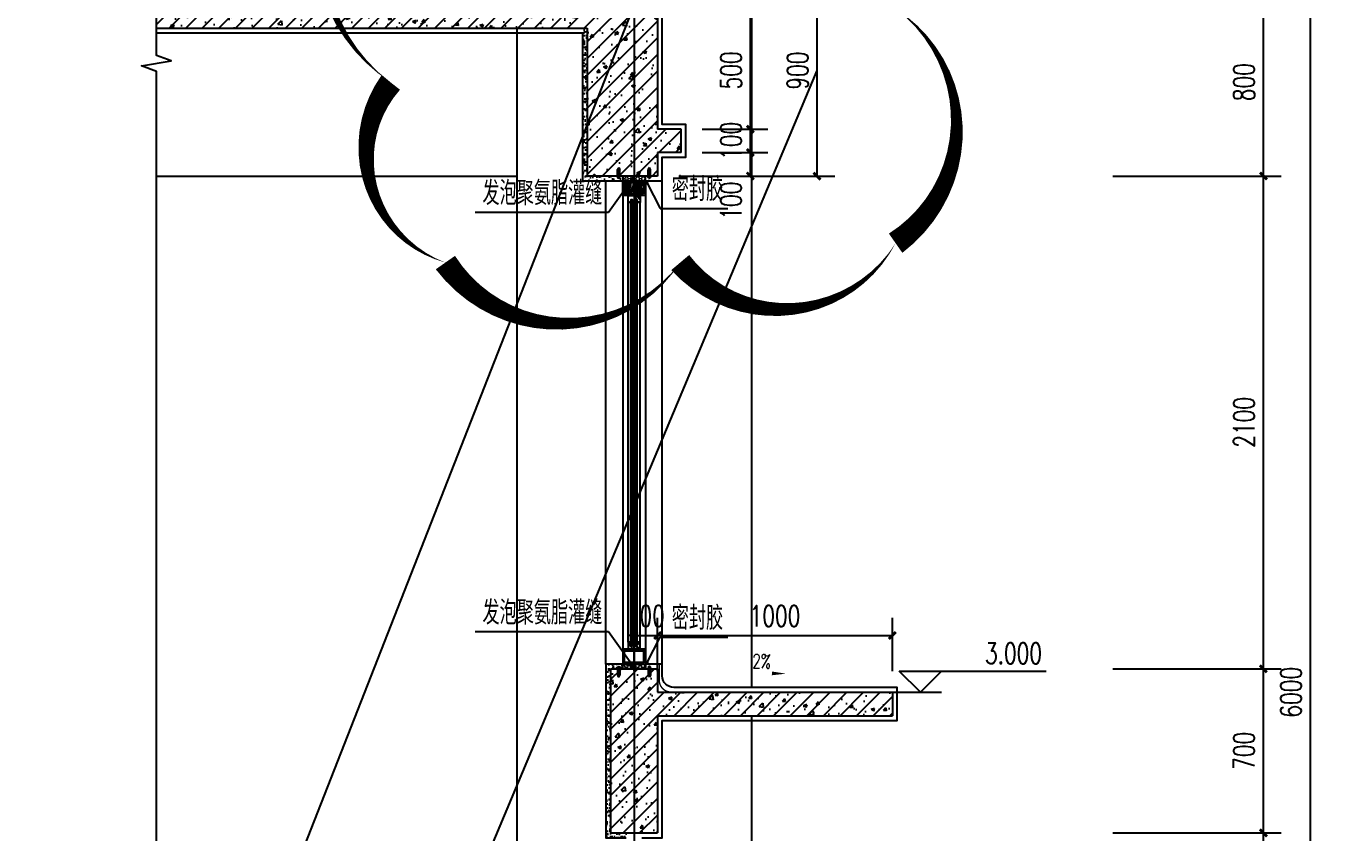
# Model space of a CAD drawing. Extents: x 1738711 to 2346805, y 1189731 to 2516152.
# Drawn here: x 1989643 to 1995188, y 1224294 to 1227734 of the extents above; entities that cross this region are included whole.
import ezdxf

# ---------------------------------------------------------------- set-up
doc = ezdxf.new("R2010")
doc.units = 0
doc.header["$LTSCALE"] = 1000
doc.header["$MEASUREMENT"] = 0
doc.linetypes.add('S & C -P1$0$DASHED', pattern=[0.75, 0.5, -0.25])
for name, color, linetype in [('DIM_ELEV', 3, 'Continuous'), ('DIM_LEAD', 3, 'Continuous'), ('DIM_SYMB', 3, 'Continuous'), ('DOTE', 1, 'Continuous'), ('PUB_DIM', 3, 'Continuous'), ('PUB_HATCH', 8, 'Continuous'), ('PUB_TEXT', 7, 'Continuous'), ('WALL', 40, 'Continuous'), ('WINDOW', 144, 'Continuous'), ('修改位置', 6, 'Continuous'), ('切线', 35, 'Continuous'), ('看线', 8, 'Continuous'), ('石材', 5, 'Continuous'), ('窗', 125, 'Continuous')]:
    doc.layers.add(name, color=color, linetype=linetype)
doc.layers.add('可见细线', color=142, linetype='Continuous', lineweight=9)
doc.layers.add('填充', color=252, linetype='Continuous', lineweight=5)
doc.styles.add('_TCH_DIM', font='SIMPLEX', dxfattribs={"bigfont": 'GBCBIG'})
doc.styles.add('_TCH_DIM_T3', font='SIMPLEX', dxfattribs={"width": 0.7058823529411765, "bigfont": 'GBCBIG'})
doc.dimstyles.new('_TCH_ARCH&&30', dxfattribs={"dimtxt": 89.25, "dimasz": 30, "dimexe": 75, "dimexo": 90, "dimgap": 37.87500000000001, "dimtad": 1, "dimdec": 0, "dimzin": 0, "dimdsep": 46, "dimtxsty": '_TCH_DIM_T3', "dimblk": 'ARCHTICK', "dimcen": 0.09, "dimclrt": 7, "dimazin": 2, "dimtfac": 1, "dimtdec": 0, "dimtix": 1, "dimtmove": 2, "dimatfit": 3, "dimfxl": 20, "dimtolj": 1, "dimtzin": 0, "dimarcsym": 0})
pattern_1 = [(315.0000000000001, (428833199.6543879, -4685248073.939736), (-11.22532015133644, -11.22532015133645), []), (315.0000000000001, (428833199.6543879, -4685248081.877236), (-11.22532015133644, -11.22532015133645), [])]
pattern_2 = [(37.50000000000001, (0, 0), (-0.8000156479920251, 24.47066186646712), [0, -19.304, 0, -21.59, 0, -20.6375]), (7.499999999999999, (0, 0), (22.47616415690013, 35.84125502841771), [0, -10.414, 0, -17.399, 0, -6.6675]), (327.5, (-15.621, 0), (39.5496185120729, 0.071859233927285), [0, -6.35, 0, -22.86, 0, -29.845]), (317.5, (-15.621, 0), (38.17782262361487, 11.14646616286081), [0, -3.175, 0, -14.986, 0, -17.145])]

# ---------------------------------------------------------------- blocks, each defined once
blk = doc.blocks.new('hrtheraghyra')
at = {"layer": 'WINDOW', "linetype": 'ByBlock'}
for p, q in [((-5, 20.97169877961278), (0, 29.42110927030444)), ((0, 29.42110927030444), (5, 20.97169877961278)), ((-5.930252616293728, -11.95136042498052), (6.0497822817415, -11.95136042498052))]:
    blk.add_line(p, q, dxfattribs=at)
for points in [[(-5, -11.95136042498052), (-5, 20.97169877961278)], [(0, -16.74081518873572), (0, 29.42110927030444)], [(5, -11.95136042498052), (5, 20.97169877961278)]]:
    blk.add_lwpolyline(points, dxfattribs=at)
blk.add_arc((0.05976483272388577, -8.920780394226313), 6.713026468484638, 206.8366017215709, 333.163398278429, dxfattribs=at)
blk = doc.blocks.new('_ArchTick')
at = {"color": 0, "linetype": 'ByBlock', "const_width": 0.4}
blk.add_lwpolyline([(-0.5, -0.5), (0.5, 0.5)], dxfattribs=at)
blk = doc.blocks.new('*D185')
at = {"layer": 'Defpoints', "color": 0, "transparency": 16777216}
for p in [(1992333.407793203, 1227994.386919202), (1993012.799773879, 1227993.778157531), (1992332.601358156, 1227094.386919202)]:
    blk.add_point(p, dxfattribs=at)
at = {"layer": 'PUB_DIM', "color": 0, "lineweight": -2, "transparency": 16777216}
for p, q in [((1992423.407757073, 1227994.306275729), (1993087.799743771, 1227993.710954637)), ((1993011.993338833, 1227093.778157531), (1993012.799773879, 1227993.778157531)), ((1992422.601322026, 1227094.30627573), (1993086.993308724, 1227093.710954637))]:
    blk.add_line(p, q, dxfattribs=at)
at = {"layer": 'PUB_DIM', "color": 0, "lineweight": -2, "transparency": 16777216, "xscale": 30, "yscale": 30, "zscale": 30}
for p, rotation in [((1993012.799773879, 1227993.778157531), 89.94866076415276), ((1993011.993338833, 1227093.778157531), 269.9486607641527)]:
    blk.add_blockref('_ArchTick', p, dxfattribs=dict(at, rotation=rotation))
at = {"layer": 'PUB_DIM', "color": 7, "transparency": 16777216, "insert": (1992929.896589475, 1227543.852080714), "char_height": 89.25, "attachment_point": 5, "rotation": 89.94866076415278, "style": '_TCH_DIM_T3'}
blk.add_mtext('\\A1;900', dxfattribs=at)
blk = doc.blocks.new('*D330')
at = {"layer": 'Defpoints', "color": 0, "transparency": 16777216}
for p in [(1992332.601358156, 1225136.088871396), (1992232.601358156, 1224894.386919201), (1992332.601358156, 1224894.386919201)]:
    blk.add_point(p, dxfattribs=at)
at = {"layer": 'PUB_DIM', "color": 0, "lineweight": -2, "transparency": 16777216}
for p, q in [((1992232.601358156, 1224984.386919201), (1992232.601358156, 1225211.088871396)), ((1992332.601358156, 1224984.386919201), (1992332.601358156, 1225211.088871396)), ((1992232.601358156, 1225136.088871396), (1992202.601358156, 1225136.088871396)), ((1992232.601358156, 1225136.088871396), (1992332.601358156, 1225136.088871396)), ((1992332.601358156, 1225136.088871396), (1992362.601358156, 1225136.088871396))]:
    blk.add_line(p, q, dxfattribs=at)
at = {"layer": 'PUB_DIM', "color": 0, "lineweight": -2, "transparency": 16777216, "xscale": 30, "yscale": 30, "zscale": 30}
blk.add_blockref('_ArchTick', (1992232.601358156, 1225136.088871396), dxfattribs=at)
at = {"layer": 'PUB_DIM', "color": 0, "lineweight": -2, "transparency": 16777216, "xscale": 30, "yscale": 30, "zscale": 30, "rotation": 180}
blk.add_blockref('_ArchTick', (1992332.601358156, 1225136.088871396), dxfattribs=at)
at = {"layer": 'PUB_DIM', "color": 7, "transparency": 16777216, "insert": (1992282.601358156, 1225218.588871396), "char_height": 89.25, "attachment_point": 5, "style": '_TCH_DIM_T3'}
blk.add_mtext('\\A1;100', dxfattribs=at)
blk = doc.blocks.new('*D331')
at = {"layer": 'Defpoints', "color": 0, "transparency": 16777216}
for p in [(1993332.601358156, 1225136.088871396), (1992332.601358156, 1224894.386919201), (1993332.601358156, 1224894.386919201)]:
    blk.add_point(p, dxfattribs=at)
at = {"layer": 'PUB_DIM', "color": 0, "lineweight": -2, "transparency": 16777216}
for p, q in [((1992332.601358156, 1224984.386919201), (1992332.601358156, 1225211.088871396)), ((1993332.601358156, 1224984.386919201), (1993332.601358156, 1225211.088871396)), ((1992332.601358156, 1225136.088871396), (1993332.601358156, 1225136.088871396))]:
    blk.add_line(p, q, dxfattribs=at)
at = {"layer": 'PUB_DIM', "color": 0, "lineweight": -2, "transparency": 16777216, "xscale": 30, "yscale": 30, "zscale": 30, "rotation": 180}
blk.add_blockref('_ArchTick', (1992332.601358156, 1225136.088871396), dxfattribs=at)
at = {"layer": 'PUB_DIM', "color": 0, "lineweight": -2, "transparency": 16777216, "xscale": 30, "yscale": 30, "zscale": 30}
blk.add_blockref('_ArchTick', (1993332.601358156, 1225136.088871396), dxfattribs=at)
at = {"layer": 'PUB_DIM', "color": 7, "transparency": 16777216, "insert": (1992832.601358156, 1225218.588871396), "char_height": 89.25, "attachment_point": 5, "style": '_TCH_DIM_T3'}
blk.add_mtext('\\A1;1000', dxfattribs=at)
blk = doc.blocks.new('*D344')
at = {"layer": 'Defpoints', "color": 0, "transparency": 16777216}
for p in [(1992432.601358156, 1227194.386919202), (1992727.836935496, 1227194.386919202), (1992432.601358156, 1227094.386919202)]:
    blk.add_point(p, dxfattribs=at)
at = {"layer": 'PUB_DIM', "color": 0, "lineweight": -2, "transparency": 16777216}
for p, q in [((1992522.601358156, 1227194.386919202), (1992802.836935496, 1227194.386919202)), ((1992727.836935496, 1227094.386919202), (1992727.836935496, 1227194.386919202)), ((1992522.601358156, 1227094.386919202), (1992802.836935496, 1227094.386919202))]:
    blk.add_line(p, q, dxfattribs=at)
at = {"layer": 'PUB_DIM', "color": 0, "lineweight": -2, "transparency": 16777216, "xscale": 30, "yscale": 30, "zscale": 30}
for p, rotation in [((1992727.836935496, 1227194.386919202), 90), ((1992727.836935496, 1227094.386919202), 270)]:
    blk.add_blockref('_ArchTick', p, dxfattribs=dict(at, rotation=rotation))
at = {"layer": 'PUB_DIM', "color": 7, "transparency": 16777216, "insert": (1992645.336935496, 1226989.386919202), "char_height": 89.25, "attachment_point": 5, "rotation": 90, "style": '_TCH_DIM_T3'}
blk.add_mtext('\\A1;100', dxfattribs=at)
blk = doc.blocks.new('*D345')
at = {"layer": 'Defpoints', "color": 0, "transparency": 16777216}
for p in [(1992432.601358156, 1227294.386919202), (1992727.836935496, 1227294.386919202), (1992432.601358156, 1227194.386919202)]:
    blk.add_point(p, dxfattribs=at)
at = {"layer": 'PUB_DIM', "color": 0, "lineweight": -2, "transparency": 16777216}
for p, q in [((1992727.836935496, 1227294.386919202), (1992727.836935496, 1227324.386919202)), ((1992522.601358156, 1227294.386919202), (1992802.836935496, 1227294.386919202)), ((1992727.836935496, 1227194.386919202), (1992727.836935496, 1227294.386919202)), ((1992522.601358156, 1227194.386919202), (1992802.836935496, 1227194.386919202)), ((1992727.836935496, 1227194.386919202), (1992727.836935496, 1227164.386919202))]:
    blk.add_line(p, q, dxfattribs=at)
at = {"layer": 'PUB_DIM', "color": 0, "lineweight": -2, "transparency": 16777216, "xscale": 30, "yscale": 30, "zscale": 30}
for p, rotation in [((1992727.836935496, 1227294.386919202), 270), ((1992727.836935496, 1227194.386919202), 90)]:
    blk.add_blockref('_ArchTick', p, dxfattribs=dict(at, rotation=rotation))
at = {"layer": 'PUB_DIM', "color": 7, "transparency": 16777216, "insert": (1992645.336935496, 1227244.386919202), "char_height": 89.25, "attachment_point": 5, "rotation": 90, "style": '_TCH_DIM_T3'}
blk.add_mtext('\\A1;100', dxfattribs=at)
blk = doc.blocks.new('*D346')
at = {"layer": 'Defpoints', "color": 0, "transparency": 16777216}
for p in [(1992432.601358156, 1227794.386919202), (1992727.836935496, 1227794.386919202), (1992432.601358156, 1227294.386919202)]:
    blk.add_point(p, dxfattribs=at)
at = {"layer": 'PUB_DIM', "color": 0, "lineweight": -2, "transparency": 16777216}
for p, q in [((1992522.601358156, 1227794.386919202), (1992802.836935496, 1227794.386919202)), ((1992727.836935496, 1227294.386919202), (1992727.836935496, 1227794.386919202)), ((1992522.601358156, 1227294.386919202), (1992802.836935496, 1227294.386919202))]:
    blk.add_line(p, q, dxfattribs=at)
at = {"layer": 'PUB_DIM', "color": 0, "lineweight": -2, "transparency": 16777216, "xscale": 30, "yscale": 30, "zscale": 30}
for p, rotation in [((1992727.836935496, 1227794.386919202), 90), ((1992727.836935496, 1227294.386919202), 270)]:
    blk.add_blockref('_ArchTick', p, dxfattribs=dict(at, rotation=rotation))
at = {"layer": 'PUB_DIM', "color": 7, "transparency": 16777216, "insert": (1992645.336935496, 1227544.386919202), "char_height": 89.25, "attachment_point": 5, "rotation": 90, "style": '_TCH_DIM_T3'}
blk.add_mtext('\\A1;500', dxfattribs=at)
blk = doc.blocks.new('*D1377')
at = {"layer": 'Defpoints', "color": 0, "transparency": 16777216}
for p in [(1994382.058156539, 1227894.386919201), (1995112.797501125, 1227894.386919201), (1994382.058156539, 1221894.386919201)]:
    blk.add_point(p, dxfattribs=at)
at = {"layer": 'PUB_DIM', "color": 0, "lineweight": -2, "transparency": 16777216}
for p, q in [((1994472.058156539, 1227894.386919201), (1995187.797501125, 1227894.386919201)), ((1995112.797501125, 1221894.386919201), (1995112.797501125, 1227894.386919201)), ((1994472.058156539, 1221894.386919201), (1995187.797501125, 1221894.386919201))]:
    blk.add_line(p, q, dxfattribs=at)
at = {"layer": 'PUB_DIM', "color": 0, "lineweight": -2, "transparency": 16777216, "xscale": 30, "yscale": 30, "zscale": 30}
for p, rotation in [((1995112.797501125, 1227894.386919201), 90), ((1995112.797501125, 1221894.386919201), 270)]:
    blk.add_blockref('_ArchTick', p, dxfattribs=dict(at, rotation=rotation))
at = {"layer": 'PUB_DIM', "color": 7, "transparency": 16777216, "insert": (1995030.297501125, 1224894.386919202), "char_height": 89.25, "attachment_point": 5, "rotation": 90, "style": '_TCH_DIM_T3'}
blk.add_mtext('\\A1;6000', dxfattribs=at)
blk = doc.blocks.new('*D1379')
at = {"layer": 'Defpoints', "color": 0, "transparency": 16777216}
for p in [(1994182.058156539, 1227894.386919201), (1994912.797501125, 1227894.386919201), (1994182.058156539, 1227094.386919202)]:
    blk.add_point(p, dxfattribs=at)
at = {"layer": 'PUB_DIM', "color": 0, "lineweight": -2, "transparency": 16777216}
for p, q in [((1994272.058156539, 1227894.386919201), (1994987.797501125, 1227894.386919201)), ((1994912.797501125, 1227094.386919202), (1994912.797501125, 1227894.386919201)), ((1994272.058156539, 1227094.386919202), (1994987.797501125, 1227094.386919202))]:
    blk.add_line(p, q, dxfattribs=at)
at = {"layer": 'PUB_DIM', "color": 0, "lineweight": -2, "transparency": 16777216, "xscale": 30, "yscale": 30, "zscale": 30}
for p, rotation in [((1994912.797501125, 1227894.386919201), 90), ((1994912.797501125, 1227094.386919202), 270)]:
    blk.add_blockref('_ArchTick', p, dxfattribs=dict(at, rotation=rotation))
at = {"layer": 'PUB_DIM', "color": 7, "transparency": 16777216, "insert": (1994830.297501125, 1227494.386919202), "char_height": 89.25, "attachment_point": 5, "rotation": 90, "style": '_TCH_DIM_T3'}
blk.add_mtext('\\A1;800', dxfattribs=at)
blk = doc.blocks.new('*D1380')
at = {"layer": 'Defpoints', "color": 0, "transparency": 16777216}
for p in [(1994182.058156539, 1227094.386919202), (1994912.797501125, 1227094.386919202), (1994182.058156539, 1224994.386919201)]:
    blk.add_point(p, dxfattribs=at)
at = {"layer": 'PUB_DIM', "color": 0, "lineweight": -2, "transparency": 16777216}
for p, q in [((1994272.058156539, 1227094.386919202), (1994987.797501125, 1227094.386919202)), ((1994912.797501125, 1224994.386919201), (1994912.797501125, 1227094.386919202)), ((1994272.058156539, 1224994.386919201), (1994987.797501125, 1224994.386919201))]:
    blk.add_line(p, q, dxfattribs=at)
at = {"layer": 'PUB_DIM', "color": 0, "lineweight": -2, "transparency": 16777216, "xscale": 30, "yscale": 30, "zscale": 30}
for p, rotation in [((1994912.797501125, 1227094.386919202), 90), ((1994912.797501125, 1224994.386919201), 270)]:
    blk.add_blockref('_ArchTick', p, dxfattribs=dict(at, rotation=rotation))
at = {"layer": 'PUB_DIM', "color": 7, "transparency": 16777216, "insert": (1994830.297501125, 1226044.386919202), "char_height": 89.25, "attachment_point": 5, "rotation": 90, "style": '_TCH_DIM_T3'}
blk.add_mtext('\\A1;2100', dxfattribs=at)
blk = doc.blocks.new('*D1381')
at = {"layer": 'Defpoints', "color": 0, "transparency": 16777216}
for p in [(1994182.058156539, 1224994.386919201), (1994912.797501125, 1224994.386919201), (1994182.058156539, 1224294.386919201)]:
    blk.add_point(p, dxfattribs=at)
at = {"layer": 'PUB_DIM', "color": 0, "lineweight": -2, "transparency": 16777216}
for p, q in [((1994272.058156539, 1224994.386919201), (1994987.797501125, 1224994.386919201)), ((1994912.797501125, 1224294.386919201), (1994912.797501125, 1224994.386919201)), ((1994272.058156539, 1224294.386919201), (1994987.797501125, 1224294.386919201))]:
    blk.add_line(p, q, dxfattribs=at)
at = {"layer": 'PUB_DIM', "color": 0, "lineweight": -2, "transparency": 16777216, "xscale": 30, "yscale": 30, "zscale": 30}
for p, rotation in [((1994912.797501125, 1224994.386919201), 90), ((1994912.797501125, 1224294.386919201), 270)]:
    blk.add_blockref('_ArchTick', p, dxfattribs=dict(at, rotation=rotation))
at = {"layer": 'PUB_DIM', "color": 7, "transparency": 16777216, "insert": (1994830.297501125, 1224644.386919202), "char_height": 89.25, "attachment_point": 5, "rotation": 90, "style": '_TCH_DIM_T3'}
blk.add_mtext('\\A1;700', dxfattribs=at)
blk = doc.blocks.new('*D1382')
at = {"layer": 'Defpoints', "color": 0, "transparency": 16777216}
for p in [(1994182.058156539, 1224294.386919201), (1994912.797501125, 1224294.386919201), (1994182.058156539, 1221894.386919201)]:
    blk.add_point(p, dxfattribs=at)
at = {"layer": 'PUB_DIM', "color": 0, "lineweight": -2, "transparency": 16777216}
for p, q in [((1994272.058156539, 1224294.386919201), (1994987.797501125, 1224294.386919201)), ((1994912.797501125, 1221894.386919201), (1994912.797501125, 1224294.386919201)), ((1994272.058156539, 1221894.386919201), (1994987.797501125, 1221894.386919201))]:
    blk.add_line(p, q, dxfattribs=at)
at = {"layer": 'PUB_DIM', "color": 0, "lineweight": -2, "transparency": 16777216, "xscale": 30, "yscale": 30, "zscale": 30}
for p, rotation in [((1994912.797501125, 1224294.386919201), 90), ((1994912.797501125, 1221894.386919201), 270)]:
    blk.add_blockref('_ArchTick', p, dxfattribs=dict(at, rotation=rotation))
at = {"layer": 'PUB_DIM', "color": 7, "transparency": 16777216, "insert": (1994830.297501125, 1223094.386919202), "char_height": 89.25, "attachment_point": 5, "rotation": 90, "style": '_TCH_DIM_T3'}
blk.add_mtext('\\A1;2400', dxfattribs=at)

msp = doc.modelspace()

# ---------------------------------------------------------------- hatches: boundary and pattern name
at = {"layer": 'PUB_HATCH'}
h = msp.add_hatch(dxfattribs=at)
h.set_pattern_fill('钢筋混凝土', color=256, scale=20, style=0)
h.set_pattern_definition([(45, (-300733.1456571273, -154841.1364600034), (-35.35533905932737, 35.35533905932738), []), (49.99999999999999, (-300733.1456571273, -154841.1364600034), (143.4520365201507, -12.55042699651902), [15, -165]), (355, (-300733.1456571273, -154841.1364600034), (-27.7502667226, 150.4384267400024), [12, -132]), (100.4514, (-300721.1913211272, -154842.1823280034), (115.7018763428043, 137.8879084121907), [12.748038, -140.2284224]), (46.18420000000002, (-300733.1456571273, -154801.1364600034), (213.4482097251289, -33.10380286580362), [22.49999999999998, -247.4999999999998]), (96.6356, (-300715.3583081273, -154803.8951214034), (186.9325411097407, 194.8235741800883), [19.1220576, -210.3426]), (351.1842, (-300733.1456571273, -154801.1364600034), (186.9323890267254, 194.8237201850649), [18, -198]), (21, (-300713.1456571273, -154811.1364600034), (119.3814104236923, -80.52377813306776), [15, -165]), (326.0000000000001, (-300713.1456571273, -154811.1364600034), (48.66306638431634, 145.0300090093706), [12, -132]), (71.4514, (-300703.1972105273, -154817.8467812034), (168.044525716298, 64.50609934199048), [12.748038, -140.2284224]), (37.50000000000001, (-300733.1456571273, -154841.1364600034), (2.431971063458134, 66.5787707662623), [0, -130.4, 0, -134, 0, -132.5]), (7.499999999999999, (-300733.1456571273, -154841.1364600034), (52.61390748842972, 78.88234237647205), [0, -76.39999999999999, 0, -127.4, 0, -50.5]), (327.5, (-300777.7456571272, -154841.1364600034), (106.7644872344818, -4.510974346875951), [0, -50, 0, -156, 0, -207]), (317.5, (-300797.7456571272, -154841.1364600034), (116.6372338684772, 20.02099646646354), [0, -65, 0, -103.6, 0, -147])])
h.paths.add_polyline_path([(1990198.1653788, 1227844.386919202), (1992132.601358156, 1227844.386919196), (1992132.601358157, 1227994.386919201), (1992333.407793203, 1227994.3869192), (1992333.407793203, 1227894.386919202), (1992432.601358157, 1227894.386919201), (1992432.601358156, 1227794.386919202), (1992332.601358157, 1227794.386919202), (1992332.601358157, 1227294.386919202), (1992432.601358157, 1227294.386919201), (1992432.601358156, 1227194.386919201), (1992332.601358157, 1227194.386919202), (1992332.601358157, 1227094.386919202), (1992032.601358156, 1227094.386919202), (1992032.601358156, 1227724.386919202), (1990198.1653788, 1227724.386919202)])
h = msp.add_hatch(dxfattribs=at)
h.set_pattern_fill('碎沙', color=256, scale=10, style=0)
h.set_pattern_definition(pattern_2)
h.paths.add_polyline_path([(1992184.601358246, 1227094.386919202), (1992032.601358156, 1227094.386919202), (1992032.601358156, 1227724.386919201), (1992012.601358157, 1227724.386919201), (1992012.601358157, 1227074.386919201), (1992184.601358246, 1227074.386919202)])
h = msp.add_hatch(dxfattribs=at)
h.set_pattern_fill('碎沙', color=256, scale=10, style=0)
h.set_pattern_definition(pattern_2)
h.paths.add_polyline_path([(1992199.26802526, 1224274.386918725), (1992199.26802526, 1224294.386918725), (1992132.601358156, 1224294.386918725), (1992132.601358156, 1224994.386919201), (1992184.601357352, 1224994.386919201), (1992184.601357352, 1225014.386919201), (1992112.601358156, 1225014.386919201), (1992112.601358156, 1224274.386919344)])
h = msp.add_hatch(dxfattribs=at)
h.set_pattern_fill('钢筋混凝土', color=256, scale=20, style=0)
h.set_pattern_definition([(45, (-300733.1456571273, -150941.1364600034), (-35.35533905932737, 35.35533905932738), []), (49.99999999999999, (-300733.1456571273, -150941.1364600034), (143.4520365201507, -12.55042699651902), [15, -165]), (355, (-300733.1456571273, -150941.1364600034), (-27.7502667226, 150.4384267400024), [12, -132]), (100.4514, (-300721.1913211272, -150942.1823280034), (115.7018763428043, 137.8879084121907), [12.748038, -140.2284224]), (46.18420000000002, (-300733.1456571273, -150901.1364600034), (213.4482097251289, -33.10380286580362), [22.49999999999998, -247.4999999999998]), (96.6356, (-300715.3583081273, -150903.8951214034), (186.9325411097407, 194.8235741800883), [19.1220576, -210.3426]), (351.1842, (-300733.1456571273, -150901.1364600034), (186.9323890267254, 194.8237201850649), [18, -198]), (21, (-300713.1456571273, -150911.1364600034), (119.3814104236923, -80.52377813306776), [15, -165]), (326.0000000000001, (-300713.1456571273, -150911.1364600034), (48.66306638431634, 145.0300090093706), [12, -132]), (71.4514, (-300703.1972105273, -150917.8467812034), (168.044525716298, 64.50609934199048), [12.748038, -140.2284224]), (37.50000000000001, (-300733.1456571273, -150941.1364600034), (2.431971063458134, 66.5787707662623), [0, -130.4, 0, -134, 0, -132.5]), (7.499999999999999, (-300733.1456571273, -150941.1364600034), (52.61390748842972, 78.88234237647205), [0, -76.39999999999999, 0, -127.4, 0, -50.5]), (327.5, (-300777.7456571272, -150941.1364600034), (106.7644872344818, -4.510974346875951), [0, -50, 0, -156, 0, -207]), (317.5, (-300797.7456571272, -150941.1364600034), (116.6372338684772, 20.02099646646354), [0, -65, 0, -103.6, 0, -147])])
h.paths.add_polyline_path([(1993332.601358156, 1224794.386919201), (1993332.601358156, 1224894.386919201), (1992332.601358156, 1224894.386919201), (1992332.601358156, 1224994.386919201), (1992132.601358156, 1224994.386919201), (1992132.601358156, 1224294.386919201), (1992332.601358156, 1224294.386919201), (1992332.601358156, 1224794.386919201)])
at = {"layer": '填充'}
h = msp.add_hatch(dxfattribs=at)
h.set_pattern_fill('HONEY', color=256, scale=5, angle=-180, style=0)
h.set_pattern_definition([(179.9999999999999, (371620.6013582461, 2419108.886919201), (-11.90625, -6.874074999999996), [7.9375, -15.875]), (299.9999999999999, (371620.6013582461, 2419108.886919201), (11.90624857751951, -6.87407746380848), [7.9375, -15.875]), (240, (371620.6013582461, 2419108.886919201), (-1.422480491156399e-06, -13.74815246380847), [-15.875, 7.9375])])
h.paths.add_polyline_path([(1992184.601358246, 1227074.386919202), (1992280.601358246, 1227074.386919202), (1992280.601358246, 1227094.386919202), (1992184.601358246, 1227094.386919202)])
h = msp.add_hatch(dxfattribs=at)
h.set_pattern_fill('STEEL', color=256, scale=10, angle=-180, style=0)
h.set_pattern_definition(pattern_1)
h.paths.add_polyline_path([(1992191.801358234, 1227018.499518575), (1992273.401358198, 1227018.499518575), (1992273.401358198, 1227062.564512433), (1992280.601358246, 1227055.124080838), (1992280.601358246, 1227011.299518765), (1992187.800730061, 1227011.299518765), (1992184.601358246, 1227014.731899442), (1992184.601358246, 1227074.386919202), (1992261.960981857, 1227074.386919202), (1992268.92832024, 1227067.186919393), (1992191.801358234, 1227067.186919393)])
h = msp.add_hatch(dxfattribs=at)
h.set_pattern_fill('STEEL', color=256, scale=10, angle=-180, style=0)
h.set_pattern_definition(pattern_1)
h.paths.add_polyline_path([(1992230.985250782, 1226981.299518765), (1992238.001358222, 1226981.299518765), (1992238.001358222, 1226993.299518765), (1992245.20135821, 1226993.299518765), (1992245.20135821, 1226981.299518765), (1992258.401358198, 1226981.299518765), (1992258.401358198, 1227011.299518765), (1992230.985250782, 1227011.299518765)])
h.paths.add_polyline_path([(1992206.801358234, 1226981.299518765), (1992218.801358234, 1226981.299518765), (1992218.801358234, 1226993.299518765), (1992226.001358222, 1226993.299518765), (1992226.001358222, 1226981.299518765), (1992230.985250782, 1226981.299518765), (1992230.985250782, 1227011.299518765), (1992206.801358234, 1227011.299518765)])
h = msp.add_hatch(dxfattribs=at)
h.set_pattern_fill('STEEL', color=256, scale=10, angle=-180, style=0)
h.set_pattern_definition([(135, (258912.753750395, 4292051.417775334), (11.22532015133644, 11.22532015133645), []), (135, (258912.753750395, 4292059.355275334), (11.22532015133644, 11.22532015133645), [])])
h.paths.add_polyline_path([(1992230.985249888, 1225107.474319638), (1992238.001357328, 1225107.474319638), (1992238.001357328, 1225095.474319638), (1992245.201357316, 1225095.474319638), (1992245.201357316, 1225107.474319638), (1992258.401357304, 1225107.474319638), (1992258.401357304, 1225077.474319638), (1992230.985249888, 1225077.474319638)])
h.paths.add_polyline_path([(1992206.80135734, 1225107.474319638), (1992218.80135734, 1225107.474319638), (1992218.80135734, 1225095.474319638), (1992226.001357328, 1225095.474319638), (1992226.001357328, 1225107.474319638), (1992230.985249888, 1225107.474319638), (1992230.985249888, 1225077.474319638), (1992206.80135734, 1225077.474319638)])
h = msp.add_hatch(dxfattribs=at)
h.set_pattern_fill('STEEL', color=256, scale=10, angle=-180, style=0)
h.set_pattern_definition([(134.9999999999999, (2236636.179322433, -89317.92036133911), (11.22532015133644, 11.22532015133644), []), (134.9999999999999, (2236636.179322433, -89309.98286133911), (11.22532015133644, 11.22532015133644), [])])
h.paths.add_polyline_path([(1992191.80135734, 1225070.274319828), (1992273.401357304, 1225070.274319828), (1992273.401357304, 1225026.20932597), (1992280.601357352, 1225033.649757565), (1992280.601357352, 1225077.474319638), (1992187.800729167, 1225077.474319638), (1992184.601357352, 1225074.041938961), (1992184.601357352, 1225014.386919201), (1992261.960980963, 1225014.386919201), (1992268.928319346, 1225021.586919011), (1992191.80135734, 1225021.586919011)])
h = msp.add_hatch(dxfattribs=at)
h.set_pattern_fill('HONEY', color=256, scale=5, angle=-180, style=0)
h.set_pattern_definition([(180.0000000000001, (371620.601357352, 32979.88691920135), (-11.90625, 6.874074999999996), [7.9375, -15.875]), (60.00000000000005, (371620.601357352, 32979.88691920135), (11.90624857751951, 6.87407746380848), [7.9375, -15.875]), (120, (371620.601357352, 32979.88691920135), (-1.422480491156399e-06, 13.74815246380847), [-15.875, 7.9375])])
h.paths.add_polyline_path([(1992184.601357352, 1225014.386919201), (1992280.601357352, 1225014.386919201), (1992280.601357352, 1224994.386919201), (1992184.601357352, 1224994.386919201)])
at = {"layer": '看线'}
h = msp.add_hatch(dxfattribs=at)
h.set_pattern_fill('ANSI31', color=256, style=0)
h.set_pattern_definition([(135, (3599260.835643601, 3306425.386824567), (1.122532015133644, 1.122532015133644), [])])
edge = h.paths.add_edge_path()
edge.add_arc((1992310.796869647, 1227044.191412885), 32.6380913519154, 472.3072523094542, 517.6927477004165)
edge.add_line((1992280.601358246, 1227056.579959829), (1992280.601358246, 1227074.386924703))
edge.add_line((1992280.601358246, 1227074.386924703), (1992298.408322763, 1227074.386924703))
h = msp.add_hatch(dxfattribs=at)
h.set_pattern_fill('ANSI31', color=256, style=0)
h.set_pattern_definition([(225, (3599260.621661555, -854336.6129861642), (1.122532015133644, -1.122532015133644), [])])
edge = h.paths.add_edge_path()
edge.add_arc((1992310.582888078, 1225044.582425518), 32.63809187340612, 202.3072520209649, 247.6927471648823, ccw=False)
edge.add_line((1992280.3873762, 1225032.193878574), (1992280.601357173, 1225014.750178738))
edge.add_line((1992280.601357173, 1225014.750178738), (1992298.194340657, 1225014.3869137))

# ---------------------------------------------------------------- linework, layer by layer
at = {"layer": 'DIM_ELEV'}
for p, q in [((1993451.919549602, 1224894.386919201), (1993361.919549602, 1224984.386919201)), ((1993361.919549602, 1224984.386919201), (1993988.319549602, 1224984.386919201)), ((1993451.919549602, 1224894.386919201), (1993541.919549602, 1224984.386919201)), ((1993241.919549602, 1224894.386919201), (1993541.919549602, 1224894.386919201))]:
    msp.add_line(p, q, dxfattribs=at)
at = {"layer": 'DIM_LEAD'}
for p, q in [((1992230.102320247, 1227088.174231885), (1992123.007192265, 1226939.565997266)), ((1992286.306324882, 1227066.360662459), (1992344.101354197, 1226956.357509501)), ((1992123.007192265, 1226939.565997266), (1991555.410437773, 1226939.565997266)), ((1992344.101354197, 1226956.357509501), (1992632.335693222, 1226956.357509501)), ((1992123.007191461, 1225151.48894243), (1991555.410436969, 1225151.48894243)), ((1992230.102319443, 1225002.880707812), (1992123.007191461, 1225151.48894243)), ((1992286.306324078, 1225018.692090867), (1992344.101353393, 1225128.695243825)), ((1992344.101353393, 1225128.695243825), (1992632.335692418, 1225128.695243825))]:
    msp.add_line(p, q, dxfattribs=at)
at = {"layer": 'DIM_LEAD', "const_width": 12}
msp.add_lwpolyline([(1992233.61024427, 1224998.013011909, 1), (1992226.594394615, 1225007.748403715, 1)], format="xyb", close=True, dxfattribs=at)
at = {"layer": 'DIM_SYMB'}
msp.add_lwpolyline([(1990198.1653788, 1221004.491384034), (1990198.1653788, 1227540.412849897), (1990135.1653788, 1227563.342974656), (1990261.1653788, 1227585.560174225), (1990198.1653788, 1227607.912849897), (1990198.1653788, 1234143.834315761)], dxfattribs=at)
msp.add_lwpolyline([(1992667.198261732, 1224977.824059936, 0, 0, 0), (1992879.425209657, 1224973.358222793, 0, 16, 0), (1992819.438489158, 1224974.620507942, 0, 0, 0)], format="xyseb", dxfattribs=at)
at = {"layer": 'DOTE'}
msp.add_line((1992232.601358156, 1233914.549947335), (1992232.601358156, 1221032.277691007), dxfattribs=at)
at = {"layer": 'WALL'}
for p, q in [((1992332.601358156, 1227794.386919202), (1992332.601358156, 1227294.386919202)), ((1990198.1653788, 1227724.386919201), (1992032.601358156, 1227724.386919201)), ((1992032.601358156, 1227724.386919201), (1992032.601358156, 1227094.386919202)), ((1992432.601358156, 1227294.386919202), (1992332.601358157, 1227294.386919202)), ((1992432.601358156, 1227194.386919202), (1992432.601358157, 1227294.386919202)), ((1992432.601358156, 1227194.386919202), (1992332.601358157, 1227194.386919202)), ((1992332.601358156, 1227194.386919202), (1992332.601358156, 1227094.386919202)), ((1992332.601358156, 1227094.386919202), (1992032.601358156, 1227094.386919202)), ((1992132.601358156, 1224994.386919201), (1992132.601358156, 1224294.386919201)), ((1992132.601358156, 1224994.386919201), (1992332.601358156, 1224994.386919201)), ((1992332.601358156, 1224994.386919201), (1992332.601358156, 1224894.386919201)), ((1992332.601358156, 1224894.386919201), (1993332.601358157, 1224894.386919201)), ((1993332.601358156, 1224894.386919201), (1993332.601358156, 1224794.386919201)), ((1992332.601358156, 1224794.386919201), (1993332.601358157, 1224794.386919201)), ((1992332.601358156, 1224794.386919201), (1992332.601358156, 1224294.386919201)), ((1992132.601358156, 1224294.386919201), (1992332.601358156, 1224294.386919201))]:
    msp.add_line(p, q, dxfattribs=at)
at = {"layer": '修改位置', "ltscale": 0.5}
msp.add_line((1979478.413083892, 1195297.448337643), (1993618, 1231352.193459601), dxfattribs=at)
msp.add_lwpolyline([(1991196.5, 1228658, 0, 100, -0.52056705), (1992196.5, 1228658, 0, 100, -0.52056705), (1993196.5, 1228658, 0, 100, -0.52056705), (1993346.5, 1227808, 0, 100, -0.52056705), (1993346.5, 1226808, 0, 100, -0.52056705), (1992429, 1226725.5, 0, 100, -0.52056705), (1991429, 1226725.5, 0, 100, -0.52056705), (1991196.5, 1227493, 0, 100, -0.52056705)], format="xyseb", close=True, dxfattribs=at)
msp.add_lwpolyline([(1933296, 1195297.448337643), (1979478.413083892, 1195297.448337643), (1993012.396556356, 1227543.778157531)], dxfattribs=at)
at = {"layer": '切线'}
for points in [[(1992280.601358159, 1227074.386919202), (1992352.601358159, 1227074.386919202), (1992352.601358159, 1227174.386919202), (1992452.601358159, 1227174.386919202), (1992452.601358159, 1227314.386919202), (1992352.601358159, 1227314.386919202), (1992352.601358159, 1227774.386919202), (1992452.601358159, 1227774.386919201), (1992452.601358158, 1227914.386919202), (1992353.407793205, 1227914.386919202), (1992353.407793205, 1228014.386919202), (1992280.601357265, 1228014.386919202)], [(1990198.1653788, 1227704.386919201), (1992012.601358157, 1227704.3869192), (1992012.601358156, 1227074.386919201), (1992184.601358156, 1227074.386919201)], [(1992184.601357352, 1225014.386919201), (1992112.601358156, 1225014.386919201), (1992112.601358156, 1224274.386919344), (1992199.268025117, 1224274.386918725)]]:
    msp.add_lwpolyline(points, dxfattribs=at)
msp.add_lwpolyline([(1992265.934691172, 1224274.386918725), (1992352.601358156, 1224274.386918725), (1992352.601358156, 1224774.386919201), (1993352.601358156, 1224774.386919201), (1993352.601358157, 1224914.386919201), (1992402.601358156, 1224914.386919201, -0.4142135623724132), (1992352.601358156, 1224964.386919201), (1992352.601358156, 1225014.386919201), (1992280.601357352, 1225014.386919201)], format="xyb", dxfattribs=at)
for centre, start, end in [((1992310.796869647, 1227044.191412885), 112.3072760453653, 157.6927138883928), ((1992310.582887601, 1225044.582425518), 202.3510568886747, 247.6927239546347)]:
    msp.add_arc(centre, 32.63809135155627, start, end, dxfattribs=at)
at = {"layer": '可见细线', "color": 6, "linetype": 'S & C -P1$0$DASHED', "ltscale": 0.5, "const_width": 6}
msp.add_lwpolyline([(1993332.601358156, 1224893.704898312), (1992389.976877627, 1224894.853512213, -0.4142135623733106), (1992340.03784108, 1224944.914401425), (1992340.122495257, 1225014.386919201)], format="xyb", dxfattribs=at)
at = {"layer": '看线'}
for p, q in [((1992732.601358156, 1233831.062364831), (1992732.601358156, 1224914.386919201)), ((1991732.601358158, 1227724.386919201), (1991732.601358158, 1221894.386919202)), ((1990198.1653788, 1227094.386919202), (1991732.601358157, 1227094.386919202)), ((1992112.601358156, 1225014.386919201), (1992112.601358156, 1227074.386919201)), ((1992352.601358156, 1225014.248568122), (1992352.601358159, 1227074.386919202)), ((1992732.601358156, 1224794.386919201), (1992732.601358156, 1221894.386919201))]:
    msp.add_line(p, q, dxfattribs=at)
at = {"layer": '石材', "const_width": 2}
for points in [[(1992247.633529257, 1227074.386919202), (1992204.711985361, 1227074.386919202), (1992192.358854245, 1227094.386919202), (1992148.621390473, 1227094.386919202)], [(1992217.569187175, 1227074.386919202), (1992260.490731072, 1227074.386919202), (1992272.843862187, 1227094.386919202), (1992316.581325959, 1227094.386919202)], [(1992247.633528363, 1225014.386919201), (1992204.711984467, 1225014.386919201), (1992192.358853351, 1224994.386919201), (1992148.621389579, 1224994.386919201)], [(1992217.569186281, 1225014.386919201), (1992260.490730178, 1225014.386919201), (1992272.843861293, 1224994.386919201), (1992316.581325065, 1224994.386919201)]]:
    msp.add_lwpolyline(points, dxfattribs=at)
at = {"layer": '石材'}
for points in [[(1992184.601358246, 1227074.386919202), (1992280.601358246, 1227074.386919202), (1992280.601358246, 1227094.386919202), (1992184.601358246, 1227094.386919202)], [(1992184.601357352, 1225014.386919201), (1992280.601357352, 1225014.386919201), (1992280.601357352, 1224994.386919201), (1992184.601357352, 1224994.386919201)]]:
    msp.add_lwpolyline(points, close=True, dxfattribs=at)
at = {"layer": '窗', "color": 117}
for p, q in [((1992184.601357292, 1227011.299518765), (1992184.601357292, 1225077.474319638)), ((1992280.601357352, 1227011.299518765), (1992280.601357352, 1225077.474319638)), ((1992218.80135734, 1225107.474319638), (1992218.80135734, 1226981.299518765)), ((1992226.001357328, 1225107.474319638), (1992226.001357328, 1226981.299518765)), ((1992238.001357328, 1225107.474319638), (1992238.001357328, 1226981.299518765)), ((1992245.201357316, 1225107.474319638), (1992245.201357316, 1226981.299518765))]:
    msp.add_line(p, q, dxfattribs=at)
at = {"layer": '窗', "color": 237}
for p, q in [((1992206.80135734, 1225107.474319638), (1992206.80135734, 1226981.299518765)), ((1992258.401357304, 1225107.474319638), (1992258.401357304, 1226981.299518765))]:
    msp.add_line(p, q, dxfattribs=at)
for points in [[(1992280.601358246, 1227011.299518765), (1992184.601358246, 1227011.299518765), (1992184.601358246, 1227074.386919202), (1992280.601358246, 1227074.386919202)], [(1992273.401358198, 1227018.499518575), (1992273.401358198, 1227067.186919393), (1992191.801358234, 1227067.186919393), (1992191.801358234, 1227018.499518575)], [(1992245.20135821, 1226981.299518765), (1992245.20135821, 1226993.299518765), (1992238.001358222, 1226993.299518765), (1992238.001358222, 1226981.299518765), (1992226.001358222, 1226981.299518765), (1992226.001358222, 1226993.299518765), (1992218.801358234, 1226993.299518765), (1992218.801358234, 1226981.299518765), (1992206.801358234, 1226981.299518765), (1992206.801358234, 1227011.299518765), (1992258.401358198, 1227011.299518765), (1992258.401358198, 1226981.299518765)], [(1992245.201357316, 1225107.474319638), (1992245.201357316, 1225095.474319638), (1992238.001357328, 1225095.474319638), (1992238.001357328, 1225107.474319638), (1992226.001357328, 1225107.474319638), (1992226.001357328, 1225095.474319638), (1992218.80135734, 1225095.474319638), (1992218.80135734, 1225107.474319638), (1992206.80135734, 1225107.474319638), (1992206.80135734, 1225077.474319638), (1992258.401357304, 1225077.474319638), (1992258.401357304, 1225107.474319638)], [(1992280.601357352, 1225077.474319638), (1992184.601357352, 1225077.474319638), (1992184.601357352, 1225014.386919201), (1992280.601357352, 1225014.386919201)], [(1992273.401357304, 1225070.274319828), (1992273.401357304, 1225021.586919011), (1992191.80135734, 1225021.586919011), (1992191.80135734, 1225070.274319828)]]:
    msp.add_lwpolyline(points, close=True, dxfattribs=at)
for points in [[(1992280.601358246, 1227011.299518765), (1992280.601358246, 1227074.386919202)], [(1992280.601357352, 1225077.474319638), (1992280.601357352, 1225014.386919201)]]:
    msp.add_lwpolyline(points, dxfattribs=at)

# ---------------------------------------------------------------- block references
at = {"layer": 'WALL'}
msp.add_blockref('hrtheraghyra', (1992167.470348429, 1227101.006968678), dxfattribs=at)
at = {"layer": 'WALL', "xscale": -1}
msp.add_blockref('hrtheraghyra', (1992297.732368063, 1227101.006968678), dxfattribs=at)
at = {"layer": 'WALL', "xscale": -1, "rotation": 180}
msp.add_blockref('hrtheraghyra', (1992167.470347535, 1224987.766869725), dxfattribs=at)
at = {"layer": 'WALL', "rotation": 180}
msp.add_blockref('hrtheraghyra', (1992297.732367169, 1224987.766869725), dxfattribs=at)

# ---------------------------------------------------------------- texts
at = {"layer": 'PUB_TEXT', "color": 7, "style": '_TCH_DIM'}
for s, p in [('发泡聚氨脂灌缝', (1991586.910437773, 1226971.065997266)), ('密封胶', (1992393.069735775, 1226987.857509501)), ('发泡聚氨脂灌缝', (1991586.910436969, 1225182.98894243)), ('密封胶', (1992393.069734971, 1225160.195243825))]:
    msp.add_text(s, height=101.2765957446808, dxfattribs=at).set_placement(p)
at = {"layer": 'PUB_TEXT', "color": 7, "style": '_TCH_DIM', "width": 0.7058823529411765}
msp.add_text('3.000', height=89.25, dxfattribs=at).set_placement((1993727.319549602, 1225015.886919201))
msp.add_text('2%%%', height=59.5, rotation=358.7945175382659, dxfattribs=at).set_placement((1992735.761945847, 1224997.3859408))

# ---------------------------------------------------------------- dimensions: what is measured, and where the dimension line sits
at = {"layer": 'PUB_DIM'}
for p1, p2, distance, picture, middle in [((1992332.601358156, 1227094.386919202), (1992333.407793203, 1227994.386919202), -679.39225341324, '*D185', (1992929.896589475, 1227543.852080714)), ((1994182.058156539, 1227094.386919202), (1994182.058156539, 1227894.386919201), -730.7393445859199, '*D1379', (1994830.297501125, 1227494.386919202)), ((1994382.058156539, 1221894.386919201), (1994382.058156539, 1227894.386919201), -730.7393445859198, '*D1377', (1995030.297501125, 1224894.386919202)), ((1992432.601358156, 1227294.386919202), (1992432.601358156, 1227794.386919202), -295.23557734000497, '*D346', (1992645.336935496, 1227544.386919202)), ((1992432.601358156, 1227194.386919202), (1992432.601358156, 1227294.386919202), -295.23557734000497, '*D345', (1992645.336935496, 1227244.386919202)), ((1994182.058156539, 1224994.386919201), (1994182.058156539, 1227094.386919202), -730.7393445859198, '*D1380', (1994830.297501125, 1226044.386919202)), ((1992232.601358156, 1224894.386919201), (1992332.601358156, 1224894.386919201), 241.70195219502784, '*D330', (1992282.601358156, 1225218.588871396)), ((1992332.601358156, 1224894.386919201), (1993332.601358156, 1224894.386919201), 241.70195219502784, '*D331', (1992832.601358156, 1225218.588871396)), ((1994182.058156539, 1224294.386919201), (1994182.058156539, 1224994.386919201), -730.7393445859198, '*D1381', (1994830.297501125, 1224644.386919202)), ((1994182.058156539, 1221894.386919201), (1994182.058156539, 1224294.386919201), -730.7393445859198, '*D1382', (1994830.297501125, 1223094.386919202))]:
    dim = msp.add_aligned_dim(p1=p1, p2=p2, distance=distance, dimstyle='_TCH_ARCH&&30', dxfattribs=at)
    dim.commit()
    dim.dimension.update_dxf_attribs({"geometry": picture, "text_midpoint": middle})
dim = msp.add_linear_dim(base=(1992727.836935496, 1227194.386919202), p1=(1992432.601358156, 1227094.386919202), p2=(1992432.601358156, 1227194.386919202), angle=90, dimstyle='_TCH_ARCH&&30', dxfattribs=at)
dim.commit()
dim.dimension.update_dxf_attribs({"geometry": '*D344', "text_midpoint": (1992645.336935496, 1226989.386919202), "dimtype": 129})

doc.saveas('drawing.dxf')
